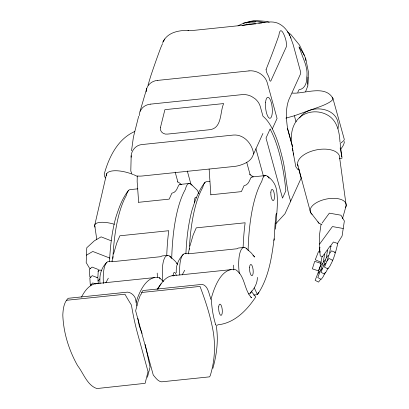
<?xml version="1.0" encoding="UTF-8"?>
<svg xmlns="http://www.w3.org/2000/svg" width="409" height="409" viewBox="0 0 409 409"><rect width="100%" height="100%" fill="white"/><g stroke="black" fill="none" stroke-linecap="round" stroke-linejoin="round"><path stroke-width="0.61" d="M307.772 84.31L307.9 77.066M344.439 141.626C344.035 144.53 342.548 147.179 340.426 149.183M253.626 295.053L257.435 294.659C269.102 277.588 271.949 256.054 274.454 235.993A111.258 34.668 84.1 0 1 276.07 214.296L276.781 213.237M131.125 157.235C130.849 151.039 135.65 145.006 141.974 144.556L233.442 135.052C244.117 134.167 252.317 144.05 253.631 153.937M176.294 272.711C175.696 265.748 178.467 259.321 183.258 254.347M109.52 261.801C110.205 246.847 111.851 231.852 115.829 217.389C118.942 207.859 122.271 198.109 128.687 190.277M185.901 253.866C186.581 238.917 188.227 223.917 192.204 209.454C195.323 199.924 198.651 190.175 205.067 182.342M307.829 85.962L308.401 71.887L305.589 57.986M131.182 155.722L130.798 170.982L131.688 173.452M275.523 229.173C276.29 216.581 278.417 203.83 276.729 191.243C276.075 185.001 272.599 179.689 267.389 176.228M131.524 150.757L133.406 137.117L138.671 116.238M338.044 128.544C341.346 107.337 309.46 102.475 299.577 117.976M321.009 224.556L319.276 236.397L319.858 251.913L320.262 256.06L322.645 256.484M148.002 85.271L150.573 76.575A1982.065 1018.154 -17.3 0 1 160.752 47.73L162.588 43.564M257.363 277.389C257.45 283.575 254.178 288.672 250.298 293.187A23.379 7.285 84.1 0 1 248.478 293.969M329.608 252.915L330.973 245.323L333.401 242.005L337.803 243.513L335.82 251.269L334.715 252.777M320.446 265.323L321.893 257.327L324.322 254.004M326.305 257.302L327.757 249.306L330.181 245.983L331.285 246.361M323.274 261.775L324.812 253.376L327.236 250.057M112.976 256.561L111.974 261.755L160.855 256.673A23.379 7.285 84.1 0 1 162.675 255.891L167.767 255.364M189.352 248.626L188.35 253.82L237.23 248.744A23.379 7.285 84.1 0 1 239.055 247.961L244.142 247.43M106.631 173.585L94.694 225.349L96.785 239.444M319.976 247.21L319.26 250.293L320.145 251.571M113.523 254.081L116.759 242.982L119.878 235.788L168.759 230.712A127.127 39.617 84.1 0 0 166.729 255.911M189.899 246.146L193.135 235.047L196.254 227.854L245.134 222.777A127.127 39.617 84.1 0 0 243.125 247.358M307.757 86.048L305.615 91.59M140.042 111.304L146.754 88.446M147.414 377.308L150.067 367.124L145.195 344.424M274.383 238.81L273.882 240.441M212.884 368.325C216.683 354.787 218.621 340.099 216.284 326.239M320.615 270.247L322.998 262.803L325.201 259.787M317.875 273.376L320.181 266.3L322.384 263.278M323.734 265.354L326.039 258.278L328.248 255.257M327.134 260.553L329.357 253.846L331.561 250.824L335.482 252.491L333.258 259.204L332.159 260.712M342.461 218.779L346.188 205.563L339.685 158.186M320.758 265.267L318.432 270.86L312.353 268.841L314.7 261.341L320.917 263.386M262.926 133.446L252.108 157.296C249.613 161.729 244.505 163.794 239.899 165.302A15.43 6.892 -15.4 0 1 234.05 166.463L142.583 175.962A15.43 6.892 -15.4 0 1 137.266 175.962L137.158 181.668L138.666 202.368M272.322 128.876L277.057 118.436L267.287 82.848A15.516 13.011 24.4 0 0 248.994 70.859M325.227 272.368L323.192 276.663L321.208 279.383L317.788 277.573L320.242 271.233L322.45 268.212M328.028 268.033L326.402 271.366L324.419 274.081L320.993 272.302L323.376 266.29L325.584 263.273M140.599 294.444L138.201 300.912L135.635 310.825L153.268 375.048C155.609 377.65 157.787 381.377 161.606 381.832L209.526 376.853L210.19 375.794A129.259 108.405 24.4 0 0 213.406 332.788C210.747 316.878 205.717 301.474 200.027 286.418L141.713 292.476A123.293 11.411 -73.8 0 0 141.217 294.316M297.747 92.383L299.04 89.729C304.884 88.937 306.914 82.833 306.704 77.705C307.962 70.793 305.569 63.886 302.997 57.587L299.025 46.871C301.684 51.176 305.365 55.312 305.881 60.542M105.819 282.839L108.324 278.176M182.199 274.904L184.699 270.242M141.713 292.476L142.915 290.528L202.281 284.362C208.774 285.998 208.846 295.237 211.443 300.032C211.78 308.366 213.232 316.643 215.64 324.623M289.766 35.506C287.593 30.798 284.143 26.513 279.531 24.029C272.783 20.199 264.792 22.735 257.609 23.18L250.19 24.448A12.28 1.237 -7.8 0 1 246.852 24.862L196.08 30.138A12.28 1.237 -7.8 0 1 193.12 30.378L188.498 30.358C178.508 30.276 167.301 32.326 162.756 42.388L163.666 40.92M163.871 40.573L164.832 39.019M250.298 293.187L251.852 290.871M106.882 262.281C101.11 267.854 99.075 275.743 100.067 283.529M157.102 289.281L161.115 283.754M322.047 223.13L329.337 213.15L340.958 215.211L344.358 220.983L342.093 235.993L337.297 243.779M319.567 244.158L332.415 226.571L343.228 228.488M319.72 271.295L317.517 274.311L315.129 280.323L318.555 282.108L320.544 279.388M90.369 285.508L92.746 282.921L95.578 284.02M275.932 223.595L284.976 213.759L301.182 178.038L298.652 168.83M97.945 280.922L99.949 278.974M180.113 184.428L178.764 185.078C177.092 188.401 176.248 192.368 171.857 193.242L169.198 199.127L138.646 202.302M252.302 176.928L250.947 177.578C249.275 180.906 248.432 184.868 244.04 185.742L241.382 191.632L210.829 194.802M98.012 271.412L99.781 269.914L101.483 270.579M96.928 277.783L97.894 276.965L98.318 269.49L92.081 267.072L89.428 269.316L89.811 276.806L90.946 277.246M86.488 255.16L92.777 251.463L109.883 258.105M238.002 25.89C246.008 21.237 256.131 20.404 265.017 22.684M134.673 131.534C117.69 139.05 108.952 157.117 104.223 174.096L104.632 176.601L105.599 178.002M247.051 22.429L246.305 22.945L250.599 22.137L255.083 22.035L255.829 21.519M285.896 118.14L294.373 115.762L319.296 106.902A24.259 4.852 -15.5 0 0 332.128 97.593M187.987 30.486L188.498 30.358M242.266 25.516L249.378 24.059L255.63 23.932M299.107 169.224L297.88 169.541L295.83 166.76L293.233 152.894M339.582 158.804L342.036 158.171L340.206 143.866M243.191 23.195L254.495 20.45L266.832 21.426L269.183 22.275M157.537 80.409L249.009 70.905M150.558 104.137L242.031 94.632A15.271 12.807 24.4 0 1 251.673 96.514L255.052 98.727A15.854 13.298 24.4 0 1 260.323 106.652L262.941 116.171C269.224 121.453 272.701 129.157 275.819 136.56A74.515 23.221 84.1 0 1 282.052 156.719C286.096 171.345 285.676 186.79 290.692 201.167M137.874 188.815L130.251 189.607A20.077 6.258 84.1 0 0 126.35 195.43A127.127 39.617 84.1 0 0 112.879 258.432M179.791 184.459L189.316 183.472M209.807 181.34L206.632 181.673A20.077 6.258 84.1 0 0 202.726 187.496A127.127 39.617 84.1 0 0 189.316 249.275M251.724 176.99L265.697 175.538M112.097 261.147L108.702 261.499A23.379 7.285 84.1 0 0 103.441 283.514M188.472 253.212L185.078 253.565A23.379 7.285 84.1 0 0 179.776 274.971M95.645 283.703L154.709 277.568M172.025 275.768L231.09 269.633M66.636 300.272L124.95 294.219A123.293 58.165 58.9 0 0 130.916 304.26L131.442 305.083L131.877 307.675A104.546 32.577 84.1 0 0 137.685 333.908L148.032 371.607L145.129 383.33L96.923 388.55C87.189 385.421 83.436 373.1 77.603 365.661C68.916 350.191 63.446 332.778 62.812 314.991C63.119 309.132 63.758 302.599 68.155 298.294L127.521 292.128C130.808 292.302 133.922 295.053 135.215 297.916L136.928 305.891M292.128 93.078C303.785 94.254 325.16 84.274 332.911 98.385L344.214 139.07A24.259 4.852 -15.5 0 1 340.114 143.349M258.626 23.108L261.862 22.914M321.878 224.623L319 223.242L310.518 212.348L297.548 164.254M320.073 252.23L318.463 251.627L315.273 259.771L321.28 262.374M111.212 240.789L101.095 236.857L94.336 240.824L86.785 247.742L86.187 262.578L89.489 268.13L90.67 268.59M91.391 284.843L90.256 284.403L89.847 277.982L92.25 275.661L97.92 277.859L98.293 283.698M249.623 174.352L253.283 176.8M177.44 181.852L179.147 182.705L181.586 184.699M287.333 31.871L290.819 34.433L299.592 45.21L304.332 55.307M191.008 184.162L197.389 190.313L198.958 193.846M246.116 248.232L251.254 252.926L254.751 257.046L252.977 255.318M250.712 297L251.647 297.854C243.912 289.95 245.364 276.402 235.891 269.817A119.454 37.224 84.1 0 0 211.709 296.862A15.307 4.77 84.1 0 0 210.937 299.276M169.74 256.167L174.873 260.86L177.598 264.066M176.601 263.253L177.486 264.117M136.039 302.409A119.454 37.224 84.1 0 1 159.515 277.752L163.493 281.627M251.417 291.52L255.799 296.975L253.713 299.884A362.579 112.986 84.1 0 1 217.946 324.787A15.307 4.77 84.1 0 1 215.461 324.777M317.905 221.831L319 223.242M142.071 333.386L139.316 326.065L137.833 318.35M290.395 36.861L293.171 44.617L300.748 72.419L300.344 74.351L288.815 99.77C285.416 108.845 286.239 118.891 287.522 128.303L292.583 146.724M289.122 34.136L290.963 38.073M254.296 287.895L257.435 294.659A180.533 56.258 84.1 0 0 258.452 292.42M159.515 277.752L159.985 278.882M294.373 115.762L296.06 121.836M287.384 128.196L291.77 143.983M255.911 148.769L263.473 176.305M246.693 162.215L250.221 175.062M187.296 170.998L190.998 184.459M175.18 172.158L177.869 181.949M340.155 147.951L341.806 156.381L341.546 154.991M291.898 144.126L292.936 150.993M292.532 148.533L293.585 155.042M339.976 142.081C339.45 131.749 337.169 120.139 327.139 114.837C319.838 110.859 310.789 110.788 303.452 114.73C294.291 119.745 290.594 130.532 291.515 140.471M210.85 194.868L209.132 169.05M233.585 265.165L233.83 269.981M157.204 273.1L157.424 277.312M239.331 273.693A23.379 7.285 84.1 0 1 246.913 248.989M157.884 289.158A119.454 37.224 84.1 0 1 174.403 275.615M248.099 250.569A127.127 39.617 84.1 0 1 261.791 181.361A20.077 6.258 84.1 0 1 269.091 178.232M298.043 166.126A21.391 11.125 -11.2 0 1 316.955 149.786A21.391 11.125 -11.2 0 1 339.715 158.38M312.072 214.347A18.313 8.937 -11.4 0 1 326.372 199.045A18.313 8.937 -11.4 0 1 345.579 207.532M150.558 104.131A15.271 12.807 24.4 0 0 142.45 107.858L140.445 110.635A15.854 13.298 24.4 0 0 139.229 115.629M146.212 91.846A15.516 13.011 24.4 0 1 157.526 80.358M106.381 175.778A21.391 7.975 17.6 0 1 133.416 174.607M133.973 174.837A21.391 7.975 17.6 0 1 137.225 176.34M95.052 227.143A18.313 6.293 16.4 0 1 114.397 224.27M81.509 297.092A119.454 37.224 84.1 0 1 98.027 283.549M173.15 276.07A5.665 1.764 84.1 0 1 174.321 272.389A5.665 1.764 84.1 0 1 176.274 275.196M194.459 202.419A5.665 1.764 84.1 0 1 196.223 197.481M171.719 258.503A127.127 39.617 84.1 0 1 185.415 189.295A20.077 6.258 84.1 0 1 192.041 185.216M162.874 281.019A23.379 7.285 84.1 0 1 163.999 259.429A23.379 7.285 84.1 0 1 171.33 257.921M160.42 127.634C159.51 131.729 163.856 134.822 167.618 134.086L209.592 129.725C222.332 128.354 219.807 111.913 223.667 103.574L164.904 109.658L160.42 127.634M266.08 69.489C265.988 73.201 269.296 76.002 269.536 79.704A2.975 0.925 84.1 0 0 270.911 80.798L286.295 46.887A3.19 0.992 84.1 0 0 286.259 42.551C286.448 39.944 280.502 22.49 278.872 35.46A1982.065 1018.154 -17.3 0 1 268.099 64.371L266.08 69.489M326.786 261.443L324.47 267.128L327.9 268.882L329.884 266.162L332.803 260.369L328.989 258.422L326.786 261.443M270.088 129.065L266.014 138.053L282.507 198.125L285.83 190.804A74.198 23.119 84.1 0 0 270.088 129.065M218.682 306.908A5.665 1.764 84.1 0 0 221.003 315.375A5.665 1.764 84.1 0 0 221.755 306.929A5.665 1.764 84.1 0 0 218.682 306.908M270.85 192.164A5.665 1.764 84.1 0 0 273.171 200.625A5.665 1.764 84.1 0 0 273.923 192.179A5.665 1.764 84.1 0 0 270.85 192.164M249.577 267.246A5.665 1.764 84.1 0 0 251.898 275.707A5.665 1.764 84.1 0 0 252.65 267.261A5.665 1.764 84.1 0 0 249.577 267.246M265.559 102.521A10.552 3.287 84.1 0 0 269.884 118.293A10.552 3.287 84.1 0 0 271.279 102.557A10.552 3.287 84.1 0 0 265.559 102.521"/></g></svg>
